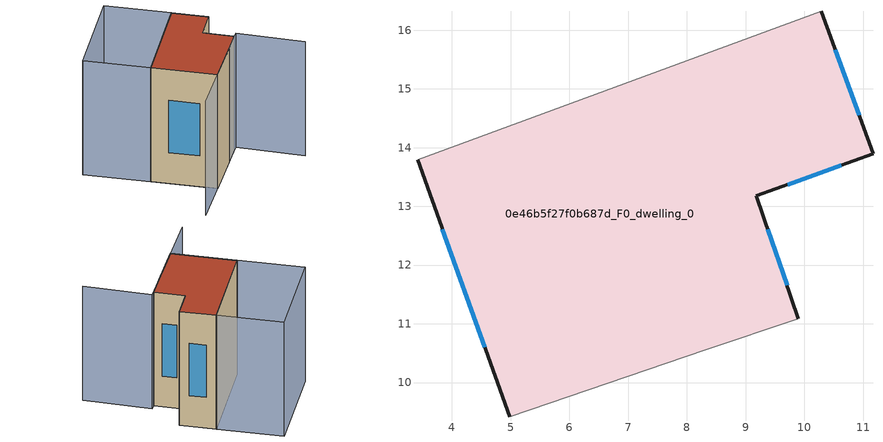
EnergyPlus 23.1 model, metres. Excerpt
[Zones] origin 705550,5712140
0e46b5f27f0b687d_F0_dwelling_0
 floor ground (EU_floor_Construction): 9.9,11.09 9.18,13.18 11.17,13.89 10.29,16.32 3.41,13.79 4.99,9.42 8.32,10.56 z0
 wall outside (EU_wall_Construction): 4.99,9.42 3.41,13.79 / 10.29,16.32 11.17,13.89 9.18,13.18 9.9,11.09 z0:9
 wall adiabatic (EU_wall_Construction): 9.9,11.09 8.32,10.56 4.99,9.42 / 3.41,13.79 10.29,16.32 z0:9
 window (EU_Window_Construction): 4.56,10.6 3.84,12.61 / 10.53,15.66 10.93,14.55 / 10.63,13.7 9.72,13.37 / 9.38,12.61 9.71,11.65 z2.43:6.57
 roof outside (EU_roof_Construction): 10.29,16.32 11.17,13.89 9.18,13.18 9.9,11.09 8.32,10.56 4.99,9.42 3.41,13.79 z9
shading: 1.6,8.35 10.25,11.19 / 10.25,11.19 11.75,6.62 / 3.41,13.79 1.81,18.18 / 1.81,18.18 8.69,20.7 / 8.69,20.7 10.3,16.31 / 10.3,16.31 3.41,13.79 z0:9
[Building]
EU S2 Campaign: North Axis=0; Terrain=City; Solar Distribution=FullExterior
[Site:Location]
London: Latitude=51.5; Longitude=-0.5; Time Zone=0; Elevation=25
[SizingPeriod:WeatherFileDays]
AnnualSizingPeriod: Begin Month=1; Begin Day of Month=1; End Month=12; End Day of Month=31; Day of Week for Start Day=Monday; Use Weather File Daylight Saving Period=No; Use Weather File Rain and Snow Indicators=No
[MATERIAL]
EU_InternalMass_Material: Roughness=MediumRough; Thickness=0.1; Conductivity=1; Density=1800; Specific Heat=900; Thermal Absorptance=0.9; Solar Absorptance=0.7; Visible Absorptance=0.7
[MATERIAL:NOMASS] Roughness=MediumRough; Thermal Absorptance=0.9; Solar Absorptance=0.7; Visible Absorptance=0.7
Name | Thermal Resistance
EU_wall_NoMass | 0.727863
EU_roof_NoMass | 0.773354
EU_floor_NoMass | 1.79329
[WINDOWMATERIAL:SIMPLEGLAZINGSYSTEM]
EU_Window_SimpleGlazing: UFactor=2.58614; Solar Heat Gain Coefficient=0.76; Visible Transmittance=0.76
[CONSTRUCTION]
EU_wall_Construction: EU_wall_NoMass
EU_roof_Construction: EU_roof_NoMass
EU_floor_Construction: EU_floor_NoMass
EU_InternalMass_Construction: EU_InternalMass_Material
EU_Window_Construction: EU_Window_SimpleGlazing
[ZONE]
0e46b5f27f0b687d_F0_dwelling_0: Type=1; Multiplier=1; Ceiling Height=autocalculate; Volume=269.662; Floor Area=autocalculate; Part of Total Floor Area=Yes
[INTERNALMASS]
0e46b5f27f0b687d_F0_dwelling_0_EU_InternalMass: Construction=EU_InternalMass_Construction; Zone or ZoneList=0e46b5f27f0b687d_F0_dwelling_0; Surface Area=29.9621
[OTHEREQUIPMENT]
EU_Step8_InternalGain_0e46b5f27f0b687d_F0_dwelling_0_f000: Fuel Type=Electricity; Zone or ZoneList or Space or SpaceList=0e46b5f27f0b687d_F0_dwelling_0; Schedule=EU_Step8_GainSchedule_0e46b5f27f0b687d_F0_dwelling_0_f000; Design Level Calculation Method=Watts/Area; Power per Zone Floor Area=1; Fraction Latent=0; Fraction Radiant=0; Fraction Lost=0; Carbon Dioxide Generation Rate=0; EndUse Subcategory=EU_Step8_InternalGains
[ZONEVENTILATION:DESIGNFLOWRATE]
EU_ConstantAir_0e46b5f27f0b687d_F0_dwelling_0: Zone or ZoneList or Space or SpaceList=0e46b5f27f0b687d_F0_dwelling_0; Schedule=EU_AlwaysOn; Design Flow Rate Calculation Method=AirChanges/Hour; Air Changes per Hour=0.484901; Ventilation Type=Natural; Fan Pressure Rise=0; Fan Total Efficiency=1; Constant Term Coefficient=1; Temperature Term Coefficient=0; Velocity Term Coefficient=0; Velocity Squared Term Coefficient=0; Minimum Indoor Temperature=-100; Maximum Indoor Temperature=100; Delta Temperature=-100; Minimum Outdoor Temperature=-100; Maximum Outdoor Temperature=100; Maximum Wind Speed=40
[HVACTEMPLATE:THERMOSTAT]
EU_HeatOnly_0e46b5f27f0b687d_F0_dwelling_0: Constant Heating Setpoint=20; Constant Cooling Setpoint=50
[HVACTEMPLATE:ZONE:IDEALLOADSAIRSYSTEM]
0e46b5f27f0b687d_F0_dwelling_0: Template Thermostat=EU_HeatOnly_0e46b5f27f0b687d_F0_dwelling_0; System Availability Schedule=EU_AlwaysOn; Maximum Heating Supply Air Temperature=50; Minimum Cooling Supply Air Temperature=13; Maximum Heating Supply Air Humidity Ratio=0.0156; Minimum Cooling Supply Air Humidity Ratio=0.0077; Heating Limit=NoLimit; Cooling Limit=NoLimit; Heating Availability Schedule=EU_AlwaysOn; Cooling Availability Schedule=EU_CoolingOff; Dehumidification Control Type=ConstantSensibleHeatRatio; Cooling Sensible Heat Ratio=0.7; Dehumidification Setpoint=60; Humidification Control Type=None; Humidification Setpoint=30; Outdoor Air Method=None; Outdoor Air Flow Rate per Person=0.00944; Outdoor Air Flow Rate per Zone Floor Area=0; Outdoor Air Flow Rate per Zone=0; Demand Controlled Ventilation Type=None; Outdoor Air Economizer Type=NoEconomizer; Heat Recovery Type=None; Sensible Heat Recovery Effectiveness=0.7; Latent Heat Recovery Effectiveness=0.65
[SIZING:ZONE]
0e46b5f27f0b687d_F0_dwelling_0: Zone Cooling Design Supply Air Temperature Input Method=SupplyAirTemperature; Zone Cooling Design Supply Air Temperature=13; Zone Heating Design Supply Air Temperature Input Method=SupplyAirTemperature; Zone Heating Design Supply Air Temperature=50; Zone Cooling Design Supply Air Humidity Ratio=0.008; Zone Heating Design Supply Air Humidity Ratio=0.008; Cooling Design Air Flow Method=DesignDay; Cooling Design Air Flow Rate=0; Cooling Minimum Air Flow per Zone Floor Area=0.000762; Cooling Minimum Air Flow=0; Cooling Minimum Air Flow Fraction=0.2; Heating Design Air Flow Method=DesignDay; Heating Design Air Flow Rate=0; Heating Maximum Air Flow per Zone Floor Area=0.002032; Heating Maximum Air Flow=0.141576; Heating Maximum Air Flow Fraction=0.3; Account for Dedicated Outdoor Air System=No; Dedicated Outdoor Air System Control Strategy=NeutralSupplyAir; Dedicated Outdoor Air Low Setpoint Temperature for Design=autosize; Dedicated Outdoor Air High Setpoint Temperature for Design=autosize; Zone Load Sizing Method=Sensible Load Only No Latent Load; Zone Latent Cooling Design Supply Air Humidity Ratio Input Method=HumidityRatioDifference; Zone Cooling Design Supply Air Humidity Ratio Difference=0.005; Zone Latent Heating Design Supply Air Humidity Ratio Input Method=HumidityRatioDifference; Zone Humidification Design Supply Air Humidity Ratio Difference=0.005
[SCHEDULE:CONSTANT]
Name | Hourly Value
EU_AlwaysOn | 1
EU_CoolingOff | 0
[SCHEDULE:FILE]
EU_Step8_GainSchedule_0e46b5f27f0b687d_F0_dwelling_0_f000: File=../../schedules/0e46b5f27f0b687d/0e46b5f27f0b687d_F0_dwelling_0_f000_gain.csv; Column Number=1; Rows to Skip at Top=0; Number of Hours of Data=8760; Column Separator=Comma; Interpolate to Timestep=No; Minutes per Item=60; Adjust Schedule for Daylight Savings=Yes
